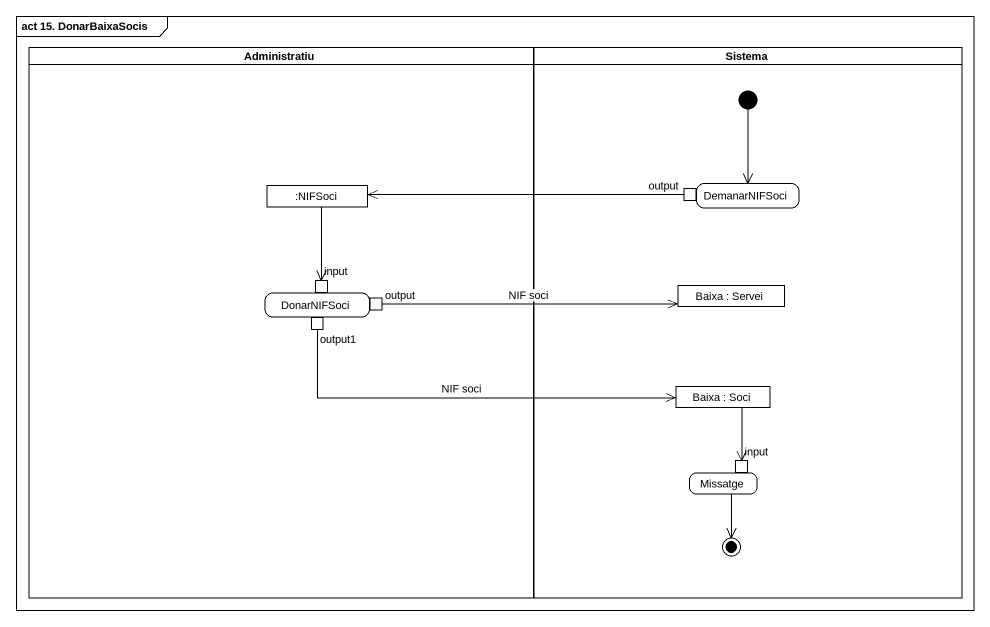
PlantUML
@startuml
mainframe act 15. DonarBaixaSocis
hide empty description
state Administratiu <<partition>> {
  state ":NIFSoci" as NIFSoci <<object>>
  state DonarNIFSoci {
    state input <<inputPin>>
    state "output" as output_2 <<outputPin>>
    state output1 <<outputPin>>
  }
}
state Sistema <<partition>> {
  state DemanarNIFSoci {
    state output <<outputPin>>
  }
  state "Baixa : Servei" as Baixa <<object>>
  state "Baixa : Soci" as Baixa_2 <<object>>
  state Missatge {
    state "input" as input_2 <<inputPin>>
  }
  [*] --> DemanarNIFSoci
  Missatge --> [*]
}
NIFSoci --> input
output -left-> NIFSoci
output_2 -right-> Baixa : NIF soci
output1 -right-> Baixa_2 : NIF soci
Baixa_2 --> input_2
@enduml
